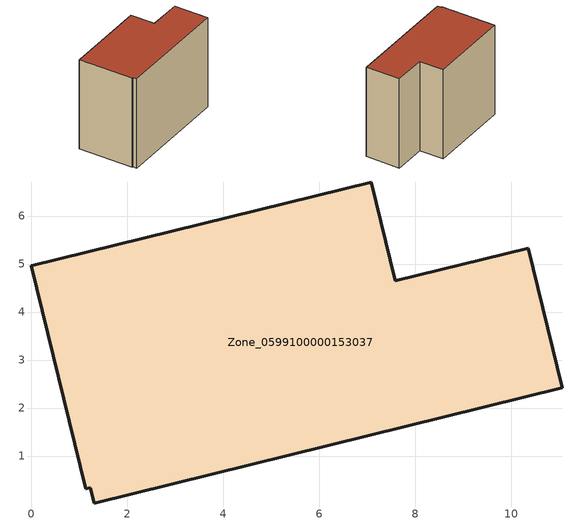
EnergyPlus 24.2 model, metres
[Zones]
Zone_0599100000153037
 floor ground (C_G): 1.23,0.34 1.14,0.32 0,4.96 7.09,6.71 7.59,4.65 10.36,5.33 11.07,2.42 1.31,0.02 z0
 wall outside (C_F): 11.07,2.42 10.36,5.33 7.59,4.65 7.09,6.71 0,4.96 1.14,0.32 1.23,0.34 1.31,0.02 11.07,2.42 z0:8.12
 roof outside (C_R): 1.23,0.34 1.31,0.02 11.07,2.42 10.36,5.33 7.59,4.65 7.09,6.71 0,4.96 1.14,0.32 z8.12
[BUILDING]
Pand.0599100000153037: North Axis=0; Terrain=City; Loads Convergence Tolerance Value=0.04; Temperature Convergence Tolerance Value=0.4; Solar Distribution=FullExterior; Maximum Number of Warmup Days=25; Minimum Number of Warmup Days=1
[Site:Location]
Rotterdam.The.Hague.AP_ZH_NLD Design_Conditions: Latitude=51.96; Longitude=4.45; Time Zone=1; Elevation=-4.5
[SITE:GROUNDTEMPERATURE:BUILDINGSURFACE]
18, 18, 18, 18, 18, 18, 18, 18, 18, 18, 18, 18
[MATERIAL] Thermal Absorptance=0.9; Solar Absorptance=0.7; Visible Absorptance=0.7
Name | Roughness | Thickness | Conductivity | Density | Specific Heat
G.TC.1946 | MediumSmooth | 0.15 | 1 | 540 | 1210
F.TC.1946 | Rough | 0.3 | 0.857143 | 1920 | 840
R.TC.1946 | MediumRough | 0.2 | 0.909091 | 1500 | 1000
[CONSTRUCTION]
C_G: G.TC.1946
C_F: F.TC.1946
C_R: R.TC.1946
[ZONE]
Zone_0599100000153037: Type=1; Multiplier=1; Ceiling Height=Autocalculate; Volume=Autocalculate; Floor Area=autocalculate; Part of Total Floor Area=Yes
[ZONEINFILTRATION:DESIGNFLOWRATE]
Infil_Zone_0599100000153037: Zone or ZoneList or Space or SpaceList=Zone_0599100000153037; Schedule=AlwaysOn; Design Flow Rate Calculation Method=Flow/Area; Flow Rate per Floor Area=0.003; Constant Term Coefficient=1; Temperature Term Coefficient=0; Velocity Term Coefficient=0; Velocity Squared Term Coefficient=0
[HVACTEMPLATE:ZONE:IDEALLOADSAIRSYSTEM]
Zone_0599100000153037: Maximum Heating Supply Air Temperature=50; Minimum Cooling Supply Air Temperature=13; Maximum Heating Supply Air Humidity Ratio=0.0156; Minimum Cooling Supply Air Humidity Ratio=0.0077; Heating Limit=NoLimit; Cooling Limit=NoLimit; Dehumidification Control Type=ConstantSensibleHeatRatio; Cooling Sensible Heat Ratio=0.7; Dehumidification Setpoint=60; Humidification Control Type=None; Humidification Setpoint=30; Outdoor Air Method=None; Outdoor Air Flow Rate per Person=0.00944; Outdoor Air Flow Rate per Zone Floor Area=0; Outdoor Air Flow Rate per Zone=0; Demand Controlled Ventilation Type=None; Outdoor Air Economizer Type=NoEconomizer; Heat Recovery Type=None; Sensible Heat Recovery Effectiveness=0.7; Latent Heat Recovery Effectiveness=0.65
[ZONECONTROL:THERMOSTAT]
ThermostatControl_Zone_0599100000153037: Zone or ZoneList=Zone_0599100000153037; Control Type Schedule=DualSetpointControlType; Control 1=Thermostat_Zone_0599100000153037; Temperature Difference Between Cutout And Setpoint=0
[THERMOSTATSETPOINT:DUALSETPOINT]
Thermostat_Zone_0599100000153037: Heating Setpoint Temperature Schedule=HeatingSetpoint_Zone_0599100000153037; Cooling Setpoint Temperature Schedule=CoolingSetpoint_Zone_0599100000153037
[SCHEDULE:COMPACT]
HeatingSetpoint_Zone_0599100000153037: Through: 12/31, For: AllDays, Until: 24:00, 21
CoolingSetpoint_Zone_0599100000153037: Through: 12/31, For: AllDays, Until: 24:00, 24
DualSetpointControlType: Through: 12/31, For: AllDays, Until: 24:00, 4
AlwaysOn: Through: 12/31, For: AllDays, Until: 24:00, 1
